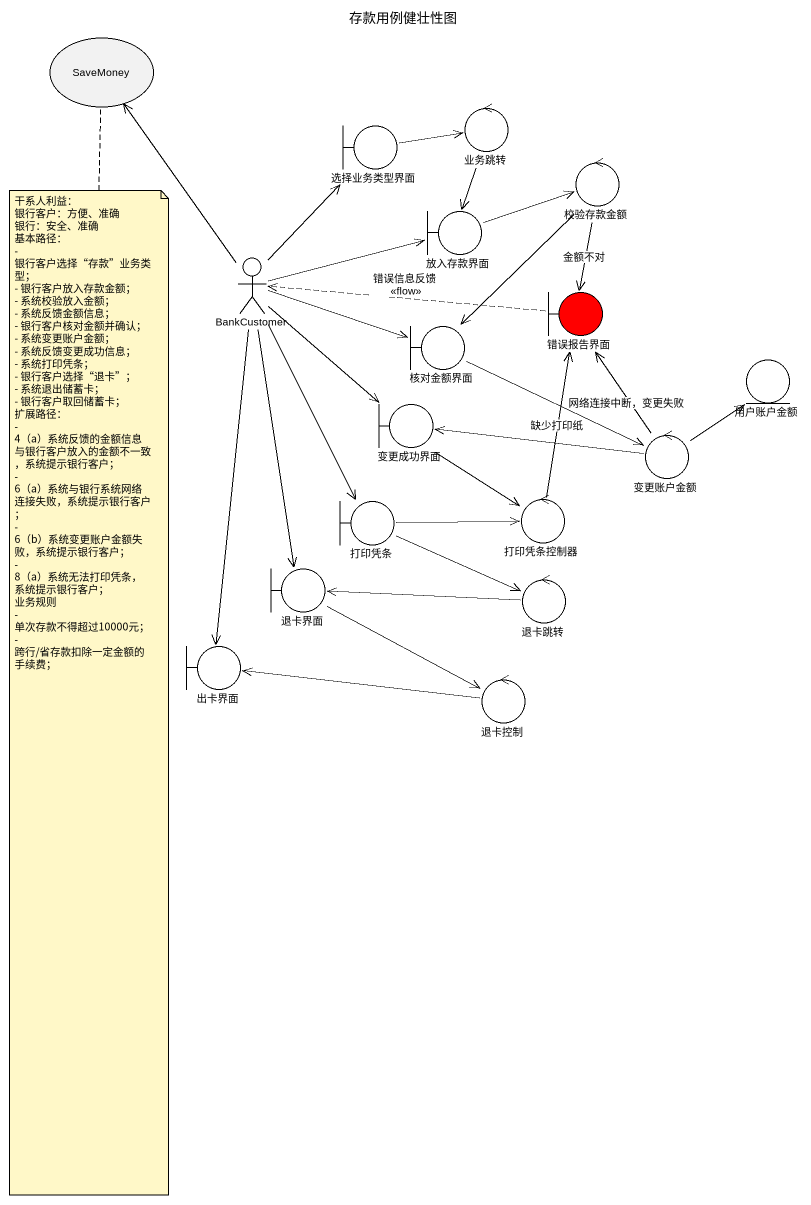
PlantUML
@startuml
title 存款用例健壮性图
usecase SaveMoney
control 业务跳转
boundary 选择业务类型界面
control 校验存款金额
boundary 放入存款界面
actor BankCustomer
boundary 错误报告界面 #FF0000
boundary 核对金额界面
entity 用户账户金额
boundary 变更成功界面
control 变更账户金额
boundary 打印凭条
control 打印凭条控制器
boundary 退卡界面
control 退卡跳转
boundary 出卡界面
control 退卡控制
业务跳转 --> 放入存款界面
选择业务类型界面 -right-> 业务跳转
校验存款金额 --> 错误报告界面 : 金额不对
校验存款金额 --> 核对金额界面
放入存款界面 -right-> 校验存款金额
BankCustomer -up-> SaveMoney
BankCustomer -up-> 选择业务类型界面
BankCustomer -right-> 放入存款界面
BankCustomer -right-> 核对金额界面
BankCustomer --> 变更成功界面
BankCustomer --> 打印凭条
BankCustomer --> 退卡界面
BankCustomer --> 出卡界面
错误报告界面 .left.> BankCustomer : 错误信息反馈\n<<flow>>
核对金额界面 -right-> 变更账户金额
变更成功界面 --> 打印凭条控制器
变更账户金额 -up-> 错误报告界面 : 网络连接中断，变更失败
变更账户金额 -up-> 用户账户金额
变更账户金额 -left-> 变更成功界面
打印凭条 -right-> 打印凭条控制器
打印凭条 -right-> 退卡跳转
打印凭条控制器 -up-> 错误报告界面 : 缺少打印纸
退卡界面 -right-> 退卡控制
退卡跳转 -left-> 退卡界面
退卡控制 -left-> 出卡界面
note bottom of SaveMoney
  干系人利益：
  银行客户：方便、准确
  银行：安全、准确
  基本路径：
  - 银行客户选择“存款”业务类型；
  - 银行客户放入存款金额；
  - 系统校验放入金额；
  - 系统反馈金额信息；
  - 银行客户核对金额并确认；
  - 系统变更账户金额；
  - 系统反馈变更成功信息；
  - 系统打印凭条；
  - 银行客户选择“退卡”；
  - 系统退出储蓄卡；
  - 银行客户取回储蓄卡；
  扩展路径：
  - 4（a）系统反馈的金额信息与银行客户放入的金额不一致，系统提示银行客户；
  - 6（a）系统与银行系统网络连接失败，系统提示银行客户；
  - 6（b）系统变更账户金额失败，系统提示银行客户；
  - 8（a）系统无法打印凭条，系统提示银行客户；
  业务规则
  - 单次存款不得超过10000元；
  - 跨行/省存款扣除一定金额的手续费；
end note
@enduml
